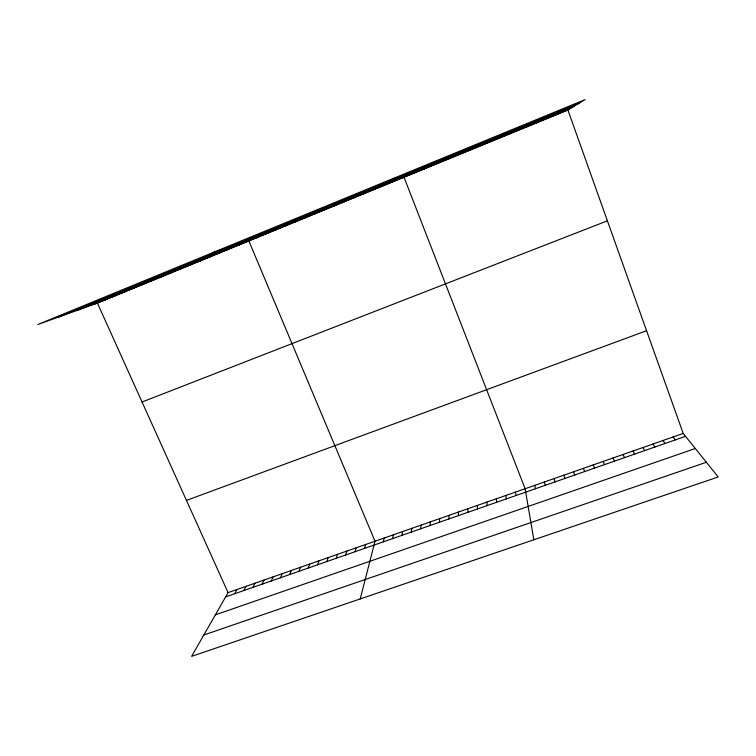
<?xml version="1.0" encoding="UTF-8"?>
<svg xmlns="http://www.w3.org/2000/svg" width="756" height="756" viewBox="0 0 756 756"><rect width="100%" height="100%" fill="white"/><g stroke="black" fill="none" stroke-linecap="round" stroke-linejoin="round"><path stroke-width="1.13" d="M467.898 512.313L467.926 508.741M458.372 515.639L458.505 512.029M448.884 518.956L449.102 515.318M439.416 522.254L439.737 518.597M429.984 525.552L430.41 521.857M420.582 528.831L421.101 525.118M411.217 532.101L411.822 528.359M401.871 535.361L402.579 531.591M392.562 538.612L393.356 534.813M383.273 541.854L384.171 538.026M360.215 598.922L375.014 541.23L248.875 240.947L212.332 252.806M364.524 548.402L365.602 544.518M355.046 551.71L356.227 547.798M345.605 555.008L346.881 551.067M336.203 558.297L337.563 554.328M326.819 561.566L328.284 557.578M317.473 564.836L319.023 560.81M308.155 568.087L309.799 564.042M298.866 571.328L300.605 567.255M289.605 574.56L291.438 570.459M280.381 577.782L282.3 573.662M271.177 580.995L273.19 576.847M262.011 584.199L264.109 580.022M252.873 587.384L255.055 583.188M243.763 590.568L246.031 586.344M234.681 593.734L237.044 589.491M683.188 433.453L228.076 592.619L191.608 656.369L718.2 476.97L683.188 433.453L567.907 110.007L585.049 99.631L37.8 324.532L97.42 303.099L567.907 110.007M515.715 131.431L516.235 130.996M526.082 127.178L526.724 126.696M536.486 122.907L537.242 122.377M546.919 118.626L547.807 118.04M557.399 114.326L558.4 113.693M57.9 317.312L579.219 103.166M76.743 310.536L573.804 106.445M93.46 304.526L569.032 109.327M142.062 402.012L607.408 220.828M186.458 500.396L646.578 330.722M102.778 300.699L106.653 299.31M121.508 293.016L125.203 291.703M112.124 296.862L115.914 295.511M130.93 289.151L134.53 287.875M140.37 285.267L143.876 284.039M149.858 281.383L153.26 280.183M159.365 277.471L162.682 276.318M225.628 596.9L685.512 436.335M168.909 273.559L172.132 272.443M215.356 614.845L695.303 448.506M178.492 269.627L181.61 268.55M203.836 634.993L706.369 462.256M188.102 265.677L191.117 264.647M197.741 261.727L200.661 260.725M207.418 257.749L210.244 256.804M217.123 253.77L219.854 252.854M226.866 249.773L229.493 248.894M236.647 245.757L239.17 244.925M256.01 237.809L258.335 237.063M265.602 233.869L267.822 233.169M275.212 229.928L277.339 229.266M284.87 225.959L286.893 225.345M294.556 221.99L296.475 221.413M304.271 218.002L306.085 217.463M314.024 213.995L315.734 213.504M323.804 209.979L325.411 209.535M333.623 205.953L335.125 205.547M343.47 201.909L344.868 201.55M353.354 197.855L354.649 197.533M363.277 193.782L364.458 193.508M373.228 189.699L374.296 189.472M383.216 185.598L384.18 185.418M393.233 181.487L394.093 181.345M392.733 178.671L404.035 177.263L525.118 488.735L533.84 539.775M413.381 173.219L414.014 173.171M423.502 169.06L424.031 169.06M673.067 436.996L675.269 439.907M662.974 440.521L665.063 443.47M652.91 444.037L654.894 447.023M642.893 447.543L644.755 450.567M632.895 451.039L634.653 454.091M622.935 454.526L624.588 457.607M613.012 457.994L614.552 461.113M603.118 461.453L604.545 464.6M97.42 303.099L228.076 592.619M593.252 464.902L594.575 468.087M583.424 468.342L584.634 471.555M573.624 471.772L574.73 475.014M563.863 475.184L564.864 478.463M554.129 478.586L555.017 481.893M544.424 481.978L545.218 485.314M534.757 485.361L535.437 488.735M515.507 492.099L515.989 495.52M505.925 495.445L506.303 498.903M496.38 498.78L496.654 502.277M486.864 502.116L487.044 505.632M477.376 505.433L477.452 508.977"/></g></svg>
